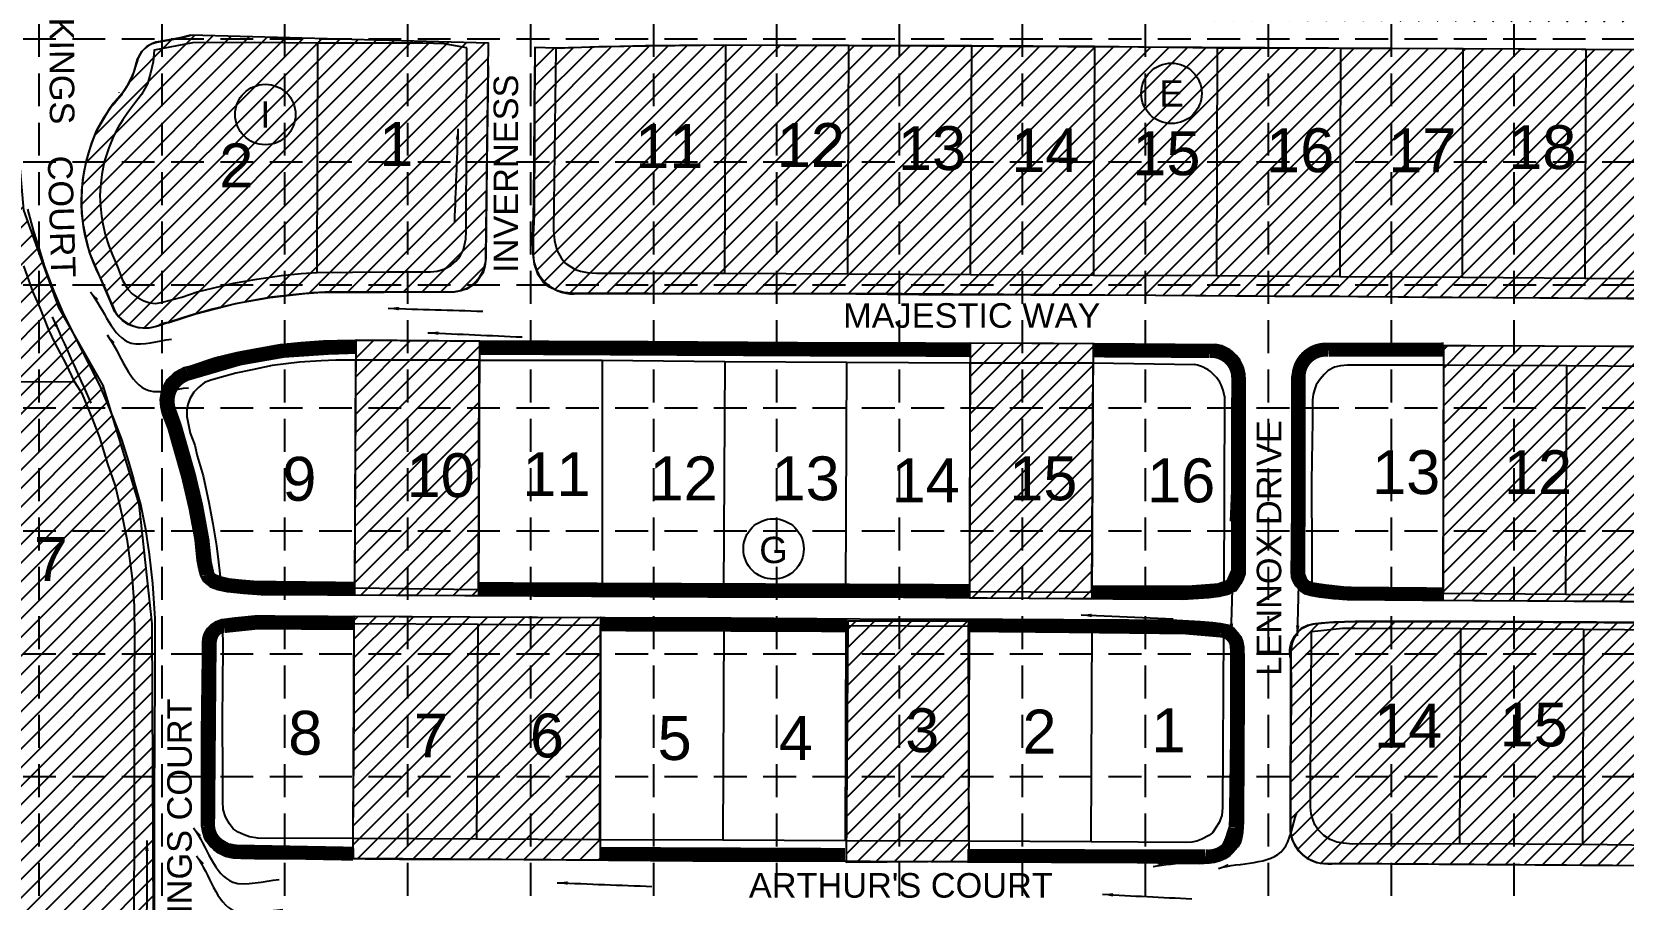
# Model space of a CAD drawing. Header units: inches. Extents: x -1048 to 3444, y -297 to 2513.
# Drawn here: x 493 to 1400, y 338 to 832 of the extents above; entities that cross this region are included whole.
import ezdxf
from ezdxf.enums import TextEntityAlignment as Align

# ---------------------------------------------------------------- set-up
doc = ezdxf.new("R2010")
doc.units = ezdxf.units.IN
doc.header["$MEASUREMENT"] = 0
doc.linetypes.add('HIDDEN', pattern=[0.375, 0.25, -0.125])
for name, color, linetype in [('1 BLOCK NUMBERS', 7, 'Continuous'), ('1 EROSION BLANKET', 84, 'Continuous'), ('1 SODDED LOT', 2, 'Continuous'), ('Flow Direction', 5, 'Continuous'), ('GRID', 254, 'HIDDEN'), ('Parcel', 3, 'Continuous'), ('ParcelID', 6, 'Continuous'), ('Street Edges', 30, 'Continuous'), ('Street name', 1, 'Continuous')]:
    doc.layers.add(name, color=color, linetype=linetype)
doc.styles.get("Standard").update_dxf_attribs({"font": 'ARIAL.TTF', "height": 6})
doc.dimstyles.get("Standard").update_dxf_attribs({"dimtxt": 0.18, "dimasz": 6, "dimexe": 0.18, "dimexo": 0.0625, "dimgap": 0.09, "dimtad": 0, "dimtih": 1, "dimtoh": 1, "dimdec": 4, "dimzin": 0, "dimdsep": 46, "dimtxsty": 'Standard', "dimcen": 0.09, "dimadec": 0, "dimazin": 0, "dimtfac": 1, "dimtdec": 4, "dimtofl": 0, "dimtmove": 0, "dimatfit": 3, "dimfxl": 0, "dimtolj": 1, "dimtzin": 0, "dimarcsym": 0})

msp = doc.modelspace()

# ---------------------------------------------------------------- hatches: boundary and pattern name
at = {"layer": '1 EROSION BLANKET'}
h = msp.add_hatch(dxfattribs=at)
h.set_pattern_fill('ANSI31', color=2, scale=60, style=0)
h.paths.add_polyline_path([(484.61, 757.64), (480.31, 784.69), (340.74, 784.69), (350.67, 203.54), (563.12, 200.81), (561.76, 494.45), (554.24, 562.74), (533.75, 630.35), (508.46, 674.93), (488.65, 730.24), (484.55, 776)])
h = msp.add_hatch(dxfattribs=at)
h.set_pattern_fill('ANSI31', color=2, scale=60, style=0)
h.paths.add_polyline_path([(1027.46, 496.05), (958.24, 496.05), (957.21, 358.68), (1027.46, 359.19), (1026.94, 494)])
at = {"layer": '1 SODDED LOT'}
h = msp.add_hatch(dxfattribs=at)
h.set_pattern_fill('ANSI31', color=256, scale=60, style=0)
edge = h.paths.add_edge_path()
edge.add_line((656.06, 683.31), (731.93, 683.67))
edge.add_arc((731.91, 703.71), 20.04, 270.06619, 359.48992)
edge.add_line((751.95, 703.53), (753.39, 825.48))
edge.add_line((753.39, 825.48), (583.59, 830.03))
edge.add_line((583.59, 830.03), (577.76, 828.52))
edge.add_line((577.76, 828.52), (566.24, 826.45))
edge.add_arc((568.05, 810.93), 15.63, 96.63961, 168.20448)
edge.add_arc((497.99, 829.18), 56.8, 314.19138, 344.62883, ccw=False)
edge.add_line((537.58, 788.45), (529.9, 775.6))
edge.add_line((529.9, 775.6), (529.11, 773.43))
edge.add_arc((617.12, 735.65), 95.77, 156.76566, 208.02958)
edge.add_arc((85.71, 485.74), 491.61, 22.30025, 24.63279, ccw=False)
edge.add_arc((557.62, 683.7), 20.54, 213.75972, 291.27622)
edge.add_arc((570.98, 655.38), 10.92, 88.60073, 122.73568, ccw=False)
edge.add_line((571.25, 666.29), (586.38, 671.15))
edge.add_line((586.38, 671.15), (609.13, 677.16))
edge.add_line((609.13, 677.16), (628.74, 680.55))
edge.add_line((628.74, 680.55), (648.79, 682.75))
edge.add_line((648.79, 682.75), (656.06, 683.31))
h.paths.add_polyline_path([(1838.7, 1508.03), (1839, 1662.24), (1923.02, 1661.76), (1953.08, 1661.54), (1961.22, 1661.56), (1973.95, 1661.02), (1980.02, 1660.01), (1978.82, 1507.61)])
edge = h.paths.add_edge_path()
edge.add_line((869.24, 959.02), (869.13, 839.97))
edge.add_line((869.13, 839.97), (1016.73, 839.26))
edge.add_line((1016.73, 839.26), (1167.52, 838.49))
edge.add_line((1167.52, 838.49), (1311.83, 837.94))
edge.add_line((1311.83, 837.94), (1432.08, 837.52))
edge.add_line((1432.08, 837.52), (1481.99, 836.91))
edge.add_line((1481.99, 836.91), (1499.8, 837.11))
edge.add_line((1499.8, 837.11), (1508.71, 837.25))
edge.add_arc((1507.7, 902.01), 64.77, 270.89436, 288.54888)
edge.add_arc((1521.85, 852.87), 13.86, 297.78204, 364.37357)
edge.add_line((1535.66, 853.93), (1535.92, 962.24))
edge.add_arc((1515.15, 961.28), 20.8, 2.63296, 83.91307)
edge.add_line((1517.35, 981.97), (1404.61, 982.77))
edge.add_line((1404.61, 982.77), (1350.15, 981.96))
edge.add_line((1350.15, 981.96), (1306.35, 978.48))
edge.add_line((1306.35, 978.48), (1249.26, 972.6))
edge.add_line((1249.26, 972.6), (1224.51, 970.95))
edge.add_line((1224.51, 970.95), (1205.37, 970.15))
edge.add_line((1205.37, 970.15), (1175.78, 969.69))
edge.add_line((1175.78, 969.69), (1071.44, 969.53))
edge.add_line((1071.44, 969.53), (869.57, 970.44))
edge.add_line((869.57, 970.44), (869.24, 959.02))
edge = h.paths.add_edge_path()
edge.add_line((1448.52, 821.55), (1123.97, 823.3))
edge.add_line((1123.97, 823.3), (881.41, 824.33))
edge.add_line((881.41, 824.33), (842.9, 823.88))
edge.add_line((842.9, 823.88), (791.88, 822.55))
edge.add_line((791.88, 822.55), (779.81, 822.99))
edge.add_line((779.81, 822.99), (779.35, 727.43))
edge.add_line((779.35, 727.43), (778.78, 716.19))
edge.add_line((778.78, 716.19), (778.93, 705.06))
edge.add_arc((801.73, 705.38), 22.8, 180.78548, 277.16184)
edge.add_line((804.58, 682.75), (989.12, 682.85))
edge.add_line((989.12, 682.85), (1277.72, 680.97))
edge.add_line((1277.72, 680.97), (1402.58, 679.96))
edge.add_line((1402.58, 679.96), (1448.14, 679.88))
edge.add_line((1448.14, 679.88), (1448.52, 821.55))
h.paths.add_polyline_path([(620.32, 1219.69), (754.69, 1218.34), (753.48, 994.81), (612.01, 994.78)])
edge = h.paths.add_edge_path()
edge.add_line((1297.63, 507.93), (1297.97, 653.14))
edge.add_line((1297.97, 653.14), (1699.45, 651.86))
edge.add_line((1699.45, 651.86), (1909.24, 650.25))
edge.add_line((1909.24, 650.25), (1967.38, 650.07))
edge.add_arc((1966.96, 511.89), 138.18, 70.33336, 89.82362, ccw=False)
edge.add_arc((2055.45, 759.49), 124.75, 250.33336, 271.77371)
edge.add_line((2059.31, 634.8), (2147.41, 634.31))
edge.add_line((2147.41, 634.31), (2155.99, 634.25))
edge.add_line((2155.99, 634.25), (2160.49, 633.72))
edge.add_line((2160.49, 633.72), (2162.35, 598.3))
edge.add_line((2162.35, 598.3), (2161.68, 351.35))
edge.add_line((2161.68, 351.35), (2151.47, 350.17))
edge.add_line((2151.47, 350.17), (2150.22, 353.85))
edge.add_arc((2112.12, 340.19), 40.47, 19.73199, 105.97516)
edge.add_line((2100.98, 379.1), (2090.78, 374.5))
edge.add_line((2090.78, 374.5), (2083.75, 369.49))
edge.add_line((2083.75, 369.49), (2073.46, 363.52))
edge.add_line((2073.46, 363.52), (2062.15, 358.65))
edge.add_line((2062.15, 358.65), (2058.29, 357.42))
edge.add_arc((2054.16, 371.95), 15.1, 175.73287, 285.88405, ccw=False)
edge.add_line((2039.1, 373.07), (2037.97, 382.17))
edge.add_line((2037.97, 382.17), (2037.57, 396.1))
edge.add_line((2037.57, 396.1), (2038.09, 504.33))
edge.add_line((2038.09, 504.33), (1315, 507.69))
edge.add_line((1315, 507.69), (1297.63, 507.93))
h.paths.add_polyline_path([(1027.75, 512.84), (1028.07, 654.64), (1098, 654.29), (1097.23, 508.77), (1027.7, 509.2)])
h.paths.add_polyline_path([(677.3, 510.79), (677.9, 656.32), (748.24, 655.93), (747.69, 510.57)])
h.paths.add_polyline_path([(676.34, 372.44), (676.75, 498.91), (809, 498.22), (817.25, 498.25), (817.07, 359.89), (676.49, 360.75)])
h.paths.add_polyline_path([(1586.99, 367.62), (1587.68, 494.42), (1656.98, 493.99), (1656.58, 355.7), (1587.02, 355.85)], flags=17)
edge = h.paths.add_edge_path()
edge.add_line((1446.73, 356.51), (1236.3, 357.99))
edge.add_arc((1231.96, 379.13), 21.58, 187.97989, 281.60046, ccw=False)
edge.add_line((1210.58, 376.13), (1210.8, 474.33))
edge.add_arc((1225.97, 478.74), 15.8, 96.08276, 196.19736, ccw=False)
edge.add_line((1224.3, 494.45), (1232.14, 495.24))
edge.add_line((1232.14, 495.24), (1245.79, 495.81))
edge.add_line((1245.79, 495.81), (1302.49, 495.96))
edge.add_line((1302.49, 495.96), (1447.29, 494.94))
edge.add_line((1447.29, 494.94), (1446.73, 356.51))
edge = h.paths.add_edge_path()
edge.add_line((2043.49, 819.05), (2043.72, 948.01))
edge.add_line((2043.72, 948.01), (2041.29, 963.31))
edge.add_line((2041.29, 963.31), (2042.01, 966.09))
edge.add_arc((2056.06, 962.43), 14.52, 52.02436, 165.4022, ccw=False)
edge.add_line((2064.99, 973.88), (2069.99, 971.83))
edge.add_line((2069.99, 971.83), (2076.34, 968.5))
edge.add_line((2076.34, 968.5), (2082.96, 964.46))
edge.add_line((2082.96, 964.46), (2090.88, 958.91))
edge.add_line((2090.88, 958.91), (2098.15, 955.14))
edge.add_line((2098.15, 955.14), (2104.74, 953.35))
edge.add_line((2104.74, 953.35), (2110.9, 952.58))
edge.add_line((2110.9, 952.58), (2116.29, 952.58))
edge.add_arc((2116.29, 987.1), 34.52, 270, 330.33939)
edge.add_line((2146.29, 970.02), (2149, 975.52))
edge.add_line((2149, 975.52), (2151.49, 981.46))
edge.add_line((2151.49, 981.46), (2152.44, 986.14))
edge.add_line((2152.44, 986.14), (2153.01, 991.67))
edge.add_line((2153.01, 991.67), (2152.91, 996.15))
edge.add_line((2152.91, 996.15), (2162.61, 995.91))
edge.add_line((2162.61, 995.91), (2162.81, 823.1))
edge.add_line((2162.81, 823.1), (2152.89, 823))
edge.add_line((2152.89, 823), (2152.41, 728.84))
edge.add_line((2152.41, 728.84), (2152.56, 692.73))
edge.add_line((2152.56, 692.73), (2150.03, 692.16))
edge.add_line((2150.03, 692.16), (2146.41, 691.79))
edge.add_line((2146.41, 691.79), (2142.22, 691.8))
edge.add_line((2142.22, 691.8), (2116.96, 691.89))
edge.add_line((2116.96, 691.89), (2075.28, 692.24))
edge.add_line((2075.28, 692.24), (2050.96, 692.19))
edge.add_line((2050.96, 692.19), (2041.56, 691.96))
edge.add_line((2041.56, 691.96), (2038.73, 691.77))
edge.add_line((2038.73, 691.77), (2029.66, 690.3))
edge.add_line((2029.66, 690.3), (2022.37, 688.32))
edge.add_line((2022.37, 688.32), (2013.95, 685.3))
edge.add_line((2013.95, 685.3), (2003.06, 681.56))
edge.add_line((2003.06, 681.56), (1993.05, 678.92))
edge.add_line((1993.05, 678.92), (1988.7, 678.22))
edge.add_line((1988.7, 678.22), (1932, 677.38))
edge.add_line((1932, 677.38), (1842.06, 677.58))
edge.add_line((1842.06, 677.58), (1766.91, 677.93))
edge.add_line((1766.91, 677.93), (1648.44, 678.73))
edge.add_line((1648.44, 678.73), (1648.03, 682.58))
edge.add_line((1648.03, 682.58), (1648.35, 687.65))
edge.add_line((1648.35, 687.65), (1648.35, 693.95))
edge.add_arc((1229.56, 696.24), 418.8, 359.68663, 361.17523)
edge.add_line((1648.27, 704.83), (1649.64, 774.13))
edge.add_line((1649.64, 774.13), (1648.73, 810.78))
edge.add_line((1648.73, 810.78), (1649, 819.61))
edge.add_line((1649, 819.61), (1652.2, 820.1))
edge.add_line((1652.2, 820.1), (1732.28, 819.69))
edge.add_line((1732.28, 819.69), (1850.26, 819.2))
edge.add_line((1850.26, 819.2), (1982.82, 818.86))
edge.add_line((1982.82, 818.86), (2043.49, 819.05))
edge = h.paths.add_edge_path()
edge.add_line((2068.29, 1042.44), (2068.34, 1147.58))
edge.add_line((2068.34, 1147.58), (2089.43, 1160.13))
edge.add_line((2089.43, 1160.13), (2162.78, 1160.58))
edge.add_line((2162.78, 1160.58), (2162.6, 995.88))
edge.add_line((2162.6, 995.88), (2152.91, 996.17))
edge.add_line((2152.91, 996.17), (2152.35, 1000.65))
edge.add_line((2152.35, 1000.65), (2151.26, 1005.3))
edge.add_arc((2112.81, 993.55), 40.21, 16.99059, 116.94791)
edge.add_arc((2074.93, 1062.43), 38.44, 283.15203, 300.75285, ccw=False)
edge.add_arc((2083.83, 1040.58), 15.59, 199.7461, 269.42295, ccw=False)
edge.add_line((2069.16, 1035.31), (2068.29, 1042.44))
edge = h.paths.add_edge_path()
edge.add_line((2158.82, 1505.96), (2088.54, 1506.02))
edge.add_line((2088.54, 1506.02), (2074.38, 1495.51))
edge.add_line((2074.38, 1495.51), (2070.01, 1492.86))
edge.add_line((2070.01, 1492.86), (2069.74, 1376.95))
edge.add_arc((2086.46, 1376.91), 16.72, 179.86827, 280.08226)
edge.add_line((2089.39, 1360.45), (2098.74, 1365.4))
edge.add_line((2098.74, 1365.4), (2104.9, 1366.98))
edge.add_line((2104.9, 1366.98), (2111.46, 1367.33))
edge.add_line((2111.46, 1367.33), (2116.38, 1367.18))
edge.add_line((2116.38, 1367.18), (2124.17, 1365.64))
edge.add_line((2124.17, 1365.64), (2129.69, 1363.7))
edge.add_line((2129.69, 1363.7), (2134.42, 1361.45))
edge.add_line((2134.42, 1361.45), (2142.47, 1354.42))
edge.add_line((2142.47, 1354.42), (2149.08, 1345.36))
edge.add_line((2149.08, 1345.36), (2153.02, 1331.7))
edge.add_line((2153.02, 1331.7), (2162.6, 1331.86))
edge.add_line((2162.6, 1331.86), (2158.82, 1505.96))
edge = h.paths.add_edge_path()
edge.add_line((1868.18, 839.31), (1724.96, 839.89))
edge.add_line((1724.96, 839.89), (1600.27, 839.89))
edge.add_line((1600.27, 839.89), (1574.08, 842.7))
edge.add_arc((1575.49, 855.89), 13.27, 188.00206, 263.87394, ccw=False)
edge.add_line((1562.35, 854.04), (1563.21, 957.88))
edge.add_arc((1587.53, 957.68), 24.32, 94.01398, 179.52648, ccw=False)
edge.add_line((1585.83, 981.94), (1971.09, 980.25))
edge.add_line((1971.09, 980.25), (1994.56, 980.24))
edge.add_line((1994.56, 980.24), (2011.26, 980.09))
edge.add_arc((2011.12, 965.03), 15.06, 10.58932, 89.46501, ccw=False)
edge.add_line((2025.92, 967.8), (2024.07, 877.25))
edge.add_arc((1979.07, 883.68), 45.45, 273.77228, 351.86897, ccw=False)
edge.add_line((1982.07, 838.32), (1868.18, 839.31))
edge = h.paths.add_edge_path()
edge.add_line((2049.6, 1018.82), (1487.26, 1020.96))
edge.add_line((1487.26, 1020.96), (1487.55, 1151.2))
edge.add_line((1487.55, 1151.2), (1767.39, 1149.42))
edge.add_line((1767.39, 1149.42), (1886.36, 1148.84))
edge.add_line((1886.36, 1148.84), (1977.09, 1148.53))
edge.add_line((1977.09, 1148.53), (1996.86, 1147.67))
edge.add_line((1996.86, 1147.67), (2004.81, 1147.7))
edge.add_line((2004.81, 1147.7), (2009.48, 1147.76))
edge.add_line((2009.48, 1147.76), (2015.65, 1147.22))
edge.add_arc((2012.31, 1108.82), 38.55, 7.63179, 85.02561, ccw=False)
edge.add_line((2050.52, 1113.94), (2051.21, 1105.77))
edge.add_line((2051.21, 1105.77), (2051.68, 1085.78))
edge.add_line((2051.68, 1085.78), (2051.94, 1057.3))
edge.add_line((2051.94, 1057.3), (2051.88, 1049.53))
edge.add_line((2051.88, 1049.53), (2051.71, 1042.88))
edge.add_line((2051.71, 1042.88), (2051.38, 1036.31))
edge.add_line((2051.38, 1036.31), (2050.67, 1026.31))
edge.add_line((2050.67, 1026.31), (2049.6, 1018.82))
edge = h.paths.add_edge_path()
edge.add_line((2071.74, 1164.66), (1882.74, 1165.16))
edge.add_line((1882.74, 1165.16), (1609.83, 1166.26))
edge.add_line((1609.83, 1166.26), (1475.02, 1166.84))
edge.add_line((1475.02, 1166.84), (1432.58, 1167.39))
edge.add_line((1432.58, 1167.39), (1430.11, 1167.47))
edge.add_arc((1432.24, 1232.28), 64.85, 260.69323, 268.12129, ccw=False)
edge.add_arc((1418.26, 1146.99), 21.58, 80.69323, 89.09124)
edge.add_arc((1418.88, 1185.98), 17.41, 188.00287, 269.09124, ccw=False)
edge.add_line((1401.64, 1183.55), (1401.79, 1291.49))
edge.add_line((1401.79, 1291.49), (1401.79, 1294.26))
edge.add_arc((1424.51, 1294.27), 22.72, 91.00801, 180.04104, ccw=False)
edge.add_line((1424.11, 1316.99), (1498.78, 1316.76))
edge.add_line((1498.78, 1316.76), (1599.01, 1315.84))
edge.add_line((1599.01, 1315.84), (1940.51, 1314.41))
edge.add_line((1940.51, 1314.41), (2036.47, 1313.85))
edge.add_line((2036.47, 1313.85), (2050.86, 1312.3))
edge.add_line((2050.86, 1312.3), (2055.87, 1311.29))
edge.add_line((2055.87, 1311.29), (2063.6, 1308.63))
edge.add_line((2063.6, 1308.63), (2069.75, 1306.02))
edge.add_line((2069.75, 1306.02), (2073.29, 1304.15))
edge.add_line((2073.29, 1304.15), (2071.74, 1164.66))
edge = h.paths.add_edge_path()
edge.add_line((940.22, 1142.93), (1138.09, 1141.76))
edge.add_line((1138.09, 1141.76), (1196.17, 1142.2))
edge.add_line((1196.17, 1142.2), (1231.96, 1144.39))
edge.add_line((1231.96, 1144.39), (1267.39, 1147.79))
edge.add_line((1267.39, 1147.79), (1298.72, 1150.91))
edge.add_line((1298.72, 1150.91), (1334.28, 1153.68))
edge.add_line((1334.28, 1153.68), (1346.55, 1153.79))
edge.add_line((1346.55, 1153.79), (1357.17, 1152.97))
edge.add_line((1357.17, 1152.97), (1362.48, 1152.35))
edge.add_line((1362.48, 1152.35), (1365.83, 1151.51))
edge.add_arc((1361.36, 1139.78), 12.56, 11.19734, 69.12666, ccw=False)
edge.add_line((1373.68, 1142.22), (1374.21, 1137.3))
edge.add_line((1374.21, 1137.3), (1374.1, 1040.88))
edge.add_line((1374.1, 1040.88), (1373.95, 1034.38))
edge.add_arc((1352.56, 1030.35), 21.77, -91.65739, 10.66597, ccw=False)
edge.add_line((1351.93, 1008.59), (1329.48, 1007.41))
edge.add_line((1329.48, 1007.41), (1303.7, 1005.37))
edge.add_line((1303.7, 1005.37), (1268.29, 1001.74))
edge.add_line((1268.29, 1001.74), (1226.19, 997.89))
edge.add_line((1226.19, 997.89), (1184.07, 996.79))
edge.add_line((1184.07, 996.79), (1144.91, 996.15))
edge.add_line((1144.91, 996.15), (1064.57, 996.49))
edge.add_line((1064.57, 996.49), (962.71, 997.18))
edge.add_line((962.71, 997.18), (832.3, 997.9))
edge.add_line((832.3, 997.9), (805.12, 997.99))
edge.add_arc((801.44, 1018.29), 20.63, 182.80213, 280.27471, ccw=False)
edge.add_line((780.83, 1017.29), (780.98, 1125.9))
edge.add_arc((796.56, 1126.58), 15.59, 86.63888, 182.49179, ccw=False)
edge.add_line((797.47, 1142.14), (812, 1143.39))
edge.add_line((812, 1143.39), (841.81, 1143.61))
edge.add_line((841.81, 1143.61), (897.28, 1143.11))
edge.add_line((897.28, 1143.11), (940.22, 1142.93))
edge = h.paths.add_edge_path()
edge.add_line((1288.5, 1300.7), (1288.34, 1162.42))
edge.add_line((1288.34, 1162.42), (1288.34, 1162.23))
edge.add_line((1288.34, 1162.23), (1262.99, 1159.34))
edge.add_line((1262.99, 1159.34), (1246.14, 1157.65))
edge.add_line((1246.14, 1157.65), (1222.73, 1155.6))
edge.add_line((1222.73, 1155.6), (1186.67, 1153.96))
edge.add_line((1186.67, 1153.96), (1153.39, 1153.81))
edge.add_line((1153.39, 1153.81), (1089.23, 1154.2))
edge.add_line((1089.23, 1154.2), (879.74, 1154.73))
edge.add_line((879.74, 1154.73), (843.99, 1155.34))
edge.add_line((843.99, 1155.34), (810.56, 1155.77))
edge.add_line((810.56, 1155.77), (804.87, 1156.13))
edge.add_line((804.87, 1156.13), (796.53, 1157.17))
edge.add_arc((796.07, 1171.9), 14.74, 184.87946, 271.79222, ccw=False)
edge.add_line((781.39, 1170.65), (781.54, 1282.29))
edge.add_arc((802.95, 1284), 21.48, 80.04917, 184.57532, ccw=False)
edge.add_line((806.67, 1305.16), (1101.41, 1303.46))
edge.add_line((1101.41, 1303.46), (1197.37, 1304.14))
edge.add_line((1197.37, 1304.14), (1215.79, 1305.35))
edge.add_line((1215.79, 1305.35), (1261.55, 1309.78))
edge.add_line((1261.55, 1309.78), (1288.47, 1312.56))
edge.add_line((1288.47, 1312.56), (1288.5, 1300.7))
edge = h.paths.add_edge_path()
edge.add_line((2042, 1340.87), (1705.93, 1342.29))
edge.add_line((1705.93, 1342.29), (1703.51, 1342.33))
edge.add_line((1703.51, 1342.33), (1697.64, 1342.71))
edge.add_arc((1701.71, 1362.07), 19.77, 184.61033, 258.12301, ccw=False)
edge.add_line((1682, 1360.48), (1682.36, 1480.35))
edge.add_arc((1696.87, 1480.51), 14.51, 97.0717, 180.63564, ccw=False)
edge.add_line((1695.09, 1494.91), (1715.92, 1496.52))
edge.add_line((1715.92, 1496.52), (1839.92, 1495.95))
edge.add_line((1839.92, 1495.95), (1965.04, 1495.42))
edge.add_line((1965.04, 1495.42), (1974.2, 1495.22))
edge.add_line((1974.2, 1495.22), (1982.54, 1494.81))
edge.add_line((1982.54, 1494.81), (1990.43, 1493.94))
edge.add_line((1990.43, 1493.94), (1998.24, 1493.37))
edge.add_line((1998.24, 1493.37), (2008.21, 1493.52))
edge.add_line((2008.21, 1493.52), (2019.1, 1492.9))
edge.add_arc((2011.79, 1449.27), 44.24, 9.48096, 80.47934, ccw=False)
edge.add_line((2055.42, 1456.56), (2055.72, 1445.97))
edge.add_line((2055.72, 1445.97), (2055.66, 1434.63))
edge.add_line((2055.66, 1434.63), (2057.01, 1417.94))
edge.add_line((2057.01, 1417.94), (2057.64, 1409.92))
edge.add_line((2057.64, 1409.92), (2057.71, 1381.28))
edge.add_line((2057.71, 1381.28), (2056.5, 1362.77))
edge.add_line((2056.5, 1362.77), (2055.63, 1355.23))
edge.add_line((2055.63, 1355.23), (2054.79, 1350.73))
edge.add_arc((2041.24, 1355.2), 14.27, 284.48099, 341.77269, ccw=False)
edge.add_line((2044.8, 1341.38), (2042, 1340.87))
h.paths.add_polyline_path([(868.63, 1343.47), (1164.95, 1342.06), (1192.92, 1342.31), (1218.74, 1344.41), (1291.02, 1351.17), (1358.55, 1355.07), (1428.89, 1355.67), (1502, 1354.68), (1568.51, 1354.68), (1568.73, 1493.93), (1487.72, 1493.84), (1427.99, 1494.27), (1359.4, 1493.85), (1318.62, 1492.4), (1281.81, 1489.99), (1253.52, 1488.17), (868.95, 1489.77)])
edge = h.paths.add_edge_path()
edge.add_line((622.16, 1333.33), (629.93, 1711.55))
edge.add_line((629.93, 1711.55), (757.17, 1709.9))
edge.add_line((757.17, 1709.9), (756.38, 1675.53))
edge.add_line((756.38, 1675.53), (756.19, 1672.77))
edge.add_line((756.19, 1672.77), (755.86, 1502.74))
edge.add_line((755.86, 1502.74), (755.03, 1427.42))
edge.add_line((755.03, 1427.42), (755.34, 1360.33))
edge.add_line((755.34, 1360.33), (755.2, 1357.11))
edge.add_arc((734.18, 1353.45), 21.34, -102.4359, 9.88272, ccw=False)
edge.add_line((729.58, 1332.61), (622.16, 1333.33))
h.paths.add_polyline_path([(1938.17, 488.43), (1937.16, 353.71), (2014.6, 354.71), (2021.97, 360.41), (2024.99, 378.84), (2023.65, 434.14), (2019.96, 463.96), (2010.58, 478.37), (1994.82, 487.76), (1979.4, 489.43), (1951.58, 491.44), (1938.17, 491.78)], flags=17)
h.paths.add_polyline_path([(483.03, 851.22), (500.36, 861.62), (514.23, 863.35), (526.94, 862.19), (539.08, 855.26), (555.83, 841.98), (730.34, 842.55), (748.25, 845.44), (752.87, 850.06), (752.87, 994.48), (607.26, 996.21), (595.05, 996.76), (388.76, 948.81), (483.53, 852.93)])
h = msp.add_hatch(dxfattribs=at)
h.set_pattern_fill('ANSI31', color=256, scale=60, style=0)
edge = h.paths.add_edge_path()
edge.add_line((656.06, 683.31), (731.93, 683.67))
edge.add_arc((731.91, 703.71), 20.04, 270.06619, 359.48992)
edge.add_line((751.95, 703.53), (753.39, 825.48))
edge.add_line((753.39, 825.48), (583.59, 830.03))
edge.add_line((583.59, 830.03), (577.76, 828.52))
edge.add_line((577.76, 828.52), (566.24, 826.45))
edge.add_arc((568.05, 810.93), 15.63, 96.63961, 168.20448)
edge.add_arc((497.99, 829.18), 56.8, 314.19138, 344.62883, ccw=False)
edge.add_line((537.58, 788.45), (529.9, 775.6))
edge.add_line((529.9, 775.6), (529.11, 773.43))
edge.add_arc((617.12, 735.65), 95.77, 156.76566, 208.02958)
edge.add_arc((85.71, 485.74), 491.61, 22.30025, 24.63279, ccw=False)
edge.add_arc((557.62, 683.7), 20.54, 213.75972, 291.27622)
edge.add_arc((570.98, 655.38), 10.92, 88.60073, 122.73568, ccw=False)
edge.add_line((571.25, 666.29), (586.38, 671.15))
edge.add_line((586.38, 671.15), (609.13, 677.16))
edge.add_line((609.13, 677.16), (628.74, 680.55))
edge.add_line((628.74, 680.55), (648.79, 682.75))
edge.add_line((648.79, 682.75), (656.06, 683.31))

# ---------------------------------------------------------------- linework, layer by layer
at = {"layer": '1 BLOCK NUMBERS', "color": 7}
for centre in [(1142.7, 796.87), (626.24, 784.81), (915.88, 537.25)]:
    msp.add_circle(centre, 17.22, dxfattribs=at)
at = {"layer": '1 EROSION BLANKET', "color": 2}
for points in [[(484.61, 757.64), (480.31, 784.69), (340.74, 784.69), (350.67, 203.54), (563.12, 200.81), (561.76, 494.45), (554.24, 562.74), (533.75, 630.35), (508.46, 674.93), (488.65, 730.24), (484.55, 776)], [(1027.46, 496.05), (958.24, 496.05), (957.21, 358.68), (1027.46, 359.19), (1026.94, 494)]]:
    msp.add_lwpolyline(points, close=True, dxfattribs=at)
at = {"layer": '1 EROSION BLANKET', "const_width": 8}
for points in [[(677.2, 514.55), (620.06, 515.19), (611.92, 515.89), (605.27, 516.58), (599.92, 517.81), (596.39, 519.22, -0.232098), (593.28, 522.66), (591.74, 529.59), (590.43, 541.88), (586.77, 561.99), (582.64, 579.29), (574.71, 607.04), (571.47, 616.05, -0.423852), (581.82, 637.09), (611.49, 645.75), (636.52, 650.13), (662.03, 651.85), (676.47, 652.34), (677.69, 652.34)], [(1097.39, 512.5), (1153.24, 512.48), (1169.62, 513.72), (1177.03, 516.3), (1180.56, 524.37), (1180.73, 634.7, 0.440184), (1164.03, 650.04), (1098.03, 650.37)], [(1297.34, 511.36), (1241.97, 511.85), (1229.85, 513.23), (1221.97, 514.41), (1219.01, 515.69), (1216.75, 517.95), (1215.07, 522.19), (1215.07, 526.22), (1215.12, 635.23, -0.443047), (1232.25, 650.76), (1297.8, 650.89)], [(676.32, 363.53), (609.22, 364.79), (604.05, 365.75), (600.59, 367.77, -0.248183), (593.58, 379), (594.47, 483.42), (594.71, 485.69), (595.32, 487.64, -0.318878), (602.79, 493.3), (620.44, 495.15), (641.38, 495.15), (676.71, 494.98)], [(1026.28, 362.25), (1162.07, 361.98, 0.458133), (1179.34, 378.65), (1180.14, 436.45), (1179.95, 480.97, 0.393084), (1170.78, 490.75), (1150.59, 492.49), (1076.65, 493.31), (1027.11, 493.76)]]:
    msp.add_lwpolyline(points, format="xyb", dxfattribs=at)
for points in [[(748.19, 651.85), (942.28, 650.88), (1028.18, 650.65)], [(747.69, 514.37), (1027.85, 513.26)], [(957.87, 493.74), (892.84, 493.98), (817.14, 494.22)], [(817.09, 363.4), (956.53, 362.82)]]:
    msp.add_lwpolyline(points, dxfattribs=at)
at = {"layer": '1 SODDED LOT'}
for points in [[(656.06, 683.31), (731.93, 683.67, 0.411271), (751.95, 703.53), (753.39, 825.48), (583.59, 830.03), (577.76, 828.52), (566.24, 826.45, 0.322822), (552.75, 814.12, -0.133595), (537.58, 788.45), (529.9, 775.6), (529.11, 773.43, 0.227488), (532.58, 690.64, -0.010178), (540.55, 672.29, 0.351746), (565.08, 664.56, -0.150053), (571.25, 666.29), (586.38, 671.15), (609.13, 677.16), (628.74, 680.55), (648.79, 682.75)], [(1448.52, 821.55), (1123.97, 823.3), (881.41, 824.33), (842.9, 823.88), (791.88, 822.55), (779.81, 822.99), (779.35, 727.43), (778.78, 716.19), (778.93, 705.06, 0.447198), (804.58, 682.75), (989.12, 682.85), (1277.72, 680.97), (1402.58, 679.96), (1448.14, 679.88)], [(1446.73, 356.51), (1236.3, 357.99, -0.432845), (1210.58, 376.13), (1210.8, 474.33, -0.466917), (1224.3, 494.45), (1232.14, 495.24), (1245.79, 495.81), (1302.49, 495.96), (1447.29, 494.94)]]:
    msp.add_lwpolyline(points, format="xyb", close=True, dxfattribs=at)
for points in [[(677.3, 510.79), (677.9, 656.32), (748.24, 655.93), (747.69, 510.57)], [(1027.75, 512.84), (1028.07, 654.64), (1098, 654.29), (1097.23, 508.77), (1027.7, 509.2)], [(676.34, 372.44), (676.75, 498.91), (809, 498.22), (817.25, 498.25), (817.07, 359.89), (676.49, 360.75)]]:
    msp.add_lwpolyline(points, close=True, dxfattribs=at)
msp.add_lwpolyline([(2038.09, 504.33), (1315, 507.69), (1297.63, 507.93), (1297.97, 653.14), (1699.45, 651.86)], dxfattribs=at)
at = {"layer": 'GRID', "color": 252, "linetype": 'HIDDEN', "ltscale": 75}
for p, q in [((497.06, 2439.5), (497.06, -13.26)), ((567.13, 2439.5), (567.13, -13.26)), ((637.2, 2439.5), (637.2, -13.26)), ((707.27, 2439.5), (707.27, -13.26)), ((777.34, 2439.5), (777.34, -13.26)), ((847.41, 2439.5), (847.41, -13.26)), ((917.48, 2439.5), (917.48, -13.26)), ((987.55, 2439.5), (987.55, -13.26)), ((1057.62, 2439.5), (1057.62, -13.26)), ((1127.69, 2439.5), (1127.69, -13.26)), ((1197.76, 2439.5), (1197.76, -13.26)), ((1267.83, 2439.5), (1267.83, -13.26)), ((1337.9, 2439.5), (1337.9, -13.26)), ((-974.41, 827.89), (3369.93, 827.89)), ((-974.41, 757.82), (3369.93, 757.82)), ((-974.41, 687.75), (3369.93, 687.75)), ((-974.41, 617.68), (3369.93, 617.68)), ((-974.41, 547.61), (3369.93, 547.61)), ((-974.41, 477.54), (3369.93, 477.54)), ((-974.41, 407.47), (3369.93, 407.47))]:
    msp.add_line(p, q, dxfattribs=at)
at = {"layer": 'Parcel', "color": 7}
for p, q in [((747.66, 514.06), (748.01, 644.82)), ((748.01, 644.82), (818.15, 644.82)), ((818.15, 644.82), (818.15, 514.06)), ((818.15, 644.82), (888.03, 644.02)), ((888.03, 644.02), (887.44, 513.62)), ((888.03, 644.02), (957.67, 643.69)), ((957.16, 513.59), (957.67, 643.69)), ((957.67, 643.69), (1027.99, 643.34)), ((1027.73, 512.9), (1027.99, 643.34)), ((1027.99, 643.34), (1098.15, 643.34)), ((1097.21, 512.65), (1098.15, 643.34)), ((1098.15, 643.34), (1155.91, 642.35)), ((1172.86, 624.38), (1172.48, 514.71)), ((818.15, 514.06), (747.66, 514.06)), ((887.44, 513.62), (818.15, 514.06)), ((887.44, 513.62), (957.16, 513.59)), ((957.16, 513.59), (1027.73, 512.9)), ((1027.73, 512.9), (1097.21, 512.65)), ((1097.21, 512.65), (1147.75, 512.25))]:
    msp.add_line(p, q, dxfattribs=at)
msp.add_lwpolyline([(740.99, 822.85), (728.17, 825.02), (716.06, 825.42), (656.05, 825.42), (620.01, 825.87), (584.71, 825.74), (562.8, 821.55), (562.36, 814.89), (560.73, 808.46), (559.01, 802.36), (555.58, 796.27), (551.8, 791.2), (547.76, 786.05), (544.97, 781.74), (542.31, 777.61), (539.73, 772.51), (536.92, 765.8), (534.41, 757.83), (533.01, 750.7), (532.19, 743.77), (531.97, 738.68), (532.17, 732.51), (532.87, 726.86), (533.57, 722.55), (534.83, 716.53), (536.99, 709.99), (539.15, 704.57), (541.94, 697.97), (544.86, 690.42), (547.92, 685.37), (550.33, 682.71), (553.44, 680.49), (556.87, 678.71), (560.42, 677.57), (563.6, 677.19), (566.77, 677.64), (578.57, 680.81), (587.28, 683.68), (596.86, 686.07), (608.11, 688.7), (621.37, 691.01), (635.42, 693.01), (646.67, 694.28), (655.78, 694.73), (695.98, 695.17), (720.29, 695.14), (724.1, 695.63), (728.48, 696.93), (732.05, 698.87), (734.81, 701.22), (737.17, 704.06), (739.11, 707.95), (739.81, 710.39), (740.47, 713.7), (740.67, 718.34)], close=True, dxfattribs=at)
for points in [[(655.78, 694.73), (656.05, 825.42)], [(1448.51, 821.54), (1378.91, 821.92), (1308.97, 822.31), (1239.04, 822.43), (1168.99, 822.71), (1098.9, 823.68), (1028.93, 823.96), (958.58, 824.24), (888.72, 824.36), (816.34, 823.45), (791.78, 822.54), (790.49, 718.66), (791.05, 712.93), (792.29, 707.42), (794.99, 702.82), (797.58, 699.89), (802.86, 696.41), (805.79, 695.62), (809.61, 694.72), (815.01, 694.39), (888.1, 694.44)], [(888.1, 694.44), (888.72, 824.36)], [(958.58, 824.24), (958.12, 694.09)], [(1028.17, 693.61), (1028.93, 823.96)], [(1098.9, 823.68), (1098.32, 693.26)], [(1168.47, 693.14), (1168.99, 822.71)], [(1239.04, 822.43), (1238.64, 692.55)], [(1308.55, 692.19), (1308.97, 822.31)], [(1378.91, 821.92), (1378.25, 691.46)], [(550.87, 199.34), (551.47, 314.33), (551.66, 393.49), (551.72, 462.49), (551.83, 486.94), (551.56, 504.72), (550.48, 520.46), (548.98, 532), (547.71, 541.66), (544.94, 554.86), (540.72, 573.28), (536.5, 585.7), (531.83, 600.65), (527.61, 611.63), (521.95, 625.39), (517.68, 632.32), (512.68, 642.64), (506.24, 654.84), (502.8, 662.16), (497.92, 674.68), (493.81, 683.56), (488.48, 698.54)], [(888.1, 694.44), (958.12, 694.09), (1028.17, 693.61), (1098.32, 693.26), (1168.47, 693.14), (1238.64, 692.55), (1308.55, 692.19), (1378.25, 691.46), (1448.5, 691.15)], [(748.01, 644.82), (677.8, 644.89), (666.42, 644.89), (658.05, 644.53), (645.78, 643.71), (630.2, 641.7), (618.64, 639.34), (609.35, 637.35), (601.25, 635.14), (595.18, 633.5), (591.61, 632.15), (588.33, 629.35), (585.53, 626.56), (583.22, 622.8), (581.96, 619.62), (581.39, 616.34), (581.39, 612.78), (582.16, 608.83), (583.43, 603.3), (585.95, 596.37), (587.45, 590.23), (590.75, 578.82), (593.99, 563.7), (596.35, 551.52), (598.32, 538.92), (599.5, 529.78), (600.19, 522.98), (600.86, 517.83), (603.91, 516.86), (609.43, 516.06), (623.54, 515.13), (677.28, 514.99), (747.66, 514.06)], [(677.28, 514.99), (677.8, 644.89)], [(1438.08, 641.1), (1368.02, 641.6), (1297.96, 641.97), (1242.94, 641.97), (1238.99, 641.6), (1235.65, 640.86), (1231.95, 638.88), (1229.73, 636.66), (1227.38, 634.07), (1225.16, 630.74), (1224.13, 627.93), (1223.49, 625.31), (1223.07, 622.26), (1223.13, 610.1), (1222.56, 575.88), (1222.66, 533.78), (1222.71, 514.09)], [(1297.73, 511.99), (1297.96, 641.97)], [(1367.49, 511.5), (1368.02, 641.6)], [(517.68, 632.32), (342.18, 633.16)], [(1222.71, 514.09), (1240.96, 512.02), (1247.47, 512.02), (1297.73, 511.99), (1367.49, 511.5), (1437.54, 511.19)], [(602.02, 493.02), (619.4, 495.05), (627.12, 495.1), (676.87, 494.68), (747.34, 494.38), (817.27, 493.83), (887.48, 493.84), (957.26, 493.65), (1027.39, 493.13), (1097.42, 493.13), (1147.41, 492.52), (1154.75, 492.31), (1172.37, 490.32), (1171.71, 389.62), (1171.36, 385.32), (1169.79, 381.3), (1168.12, 378.75), (1166.14, 375.5), (1163.9, 373.95), (1160.07, 371.79), (1157.23, 370.62), (1154.38, 370.03), (1150.56, 369.83), (1096.9, 370.24), (1027.01, 370.59), (956.88, 370.82), (887, 371.17), (816.88, 371.4), (746.52, 371.75), (676.28, 372.11), (621.92, 372.44), (617.2, 373.18), (614.12, 374.24), (610.68, 375.78), (607.95, 377.68), (605.82, 380.52), (603.45, 384.55), (602.26, 388.81), (601.91, 393.2), (601.91, 408.83), (601.89, 439.74), (602.13, 480.84), (602.02, 493.02)], [(676.28, 372.11), (676.92, 443.65), (676.87, 494.68)], [(747.34, 494.38), (746.52, 371.75)], [(816.88, 371.4), (817.27, 493.83)], [(887.48, 493.84), (887, 371.17)], [(956.88, 370.82), (957.26, 493.65)], [(1027.39, 493.13), (1027.01, 370.59)], [(1096.9, 370.24), (1097.42, 493.13)], [(1446.89, 367.9), (1377.03, 368.73), (1307.06, 369.09), (1245.93, 368.97), (1240.79, 369.45), (1236.85, 370.17), (1233.15, 371.6), (1229.56, 373.87), (1226.38, 377.1), (1224.33, 380.08), (1223.5, 382.64), (1222.37, 386.23), (1221.96, 390.03), (1221.96, 409.43), (1222.37, 452.02), (1222.55, 490.08)], [(1222.55, 490.08), (1240.23, 492.01), (1247.28, 492.01), (1307.57, 491.84), (1377.51, 491.41), (1447.36, 490.99)], [(1307.06, 369.09), (1307.57, 491.84)], [(1377.51, 491.41), (1377.03, 368.73)]]:
    msp.add_lwpolyline(points, dxfattribs=at)
for centre, radius, start, end in [((1152.03, 621.71), 21, 7.30443, 79.35788), ((1144.84, 667.05), 154.83, 271.07908, 280.28604)]:
    msp.add_arc(centre, radius, start, end, dxfattribs=at)
at = {"layer": 'Street Edges', "color": 7}
for points in [[(547.98, 665.16), (544.74, 667.35), (542.38, 669.85), (540.45, 672.42), (537.3, 679.49), (530.08, 696.54), (526.07, 706.46), (524.07, 714.32), (522.29, 722.52), (521.56, 728.63), (521.36, 734.11), (521.56, 741.43), (522.68, 750.8), (524.07, 757.93), (527.24, 768.65), (530.09, 775.94), (534.12, 783), (539.73, 791.31), (545.56, 798.16), (548.4, 802.52), (550.51, 806.54), (551.5, 809.38), (553.42, 816.31), (554.61, 818.68), (555.86, 820.8), (558.58, 823.61), (560.17, 824.6), (561.75, 825.26), (563.8, 825.92), (565.45, 826.31), (577.47, 828.42), (583.71, 830.01)], [(753.17, 812.57), (752.48, 756.71), (751.91, 702.74), (751.39, 698.3), (750.11, 694.39), (748.08, 691.31), (747.02, 689.73)], [(784.66, 689.34), (781.77, 693.54), (779.56, 699.55), (778.85, 705.26), (778.76, 714.28), (779.29, 735.32), (779.56, 784.9), (779.73, 812.47)], [(563.08, 327.98), (563.07, 394.65), (563.47, 465.06), (563.34, 497.6), (562, 517.47), (560.13, 534.28), (558.11, 548.25), (555.18, 562.53), (551.31, 576.67), (551.31, 576.93), (548.38, 586.96), (544.33, 599.58), (539.9, 611.41), (536.43, 619.75), (531.79, 630.49), (525.97, 642.22), (518.56, 656.68), (515.11, 663.58), (510.77, 672.45), (505.93, 683.98), (500.62, 698.03), (497.41, 708.06), (494.2, 718.1), (490.78, 730.93)], [(747.02, 689.73), (744.01, 687.33), (740.78, 685.3), (737.32, 684.39), (734.31, 683.79), (730.47, 683.57), (717.08, 683.57), (688.81, 683.56), (660.16, 683.48), (653.01, 683.18), (643.68, 682.2), (629.69, 680.78), (619.15, 678.82), (608.39, 676.79), (596.18, 673.9), (583.99, 670.52), (571.58, 666.45), (564.92, 664.19), (561.04, 663.22), (556.26, 663.03), (553.99, 663.16), (550.69, 664.13), (547.98, 665.16)], [(1527.63, 684.09), (1525.7, 682.69), (1523.3, 681.25), (1520.01, 680.29), (1516.97, 679.89), (1513.13, 679.49), (1499.52, 679.65), (1444.86, 679.97), (1416.92, 679.89), (1363.12, 680.14), (1288.67, 680.62), (1238.38, 681.06), (1201.62, 681.06), (1133.86, 681.66), (1062.59, 681.77), (998.76, 682.11), (944.99, 682.64), (844.49, 682.81), (812.83, 682.84), (803.36, 682.75), (796.28, 683.46), (792.12, 684.43), (787.88, 686.55), (784.66, 689.34)], [(583.31, 641.47), (597.51, 646.08), (609.88, 649.21), (621.26, 651.34), (634.77, 653.76), (646.43, 654.89), (659.37, 655.89), (675.02, 656.31), (731.27, 655.9), (844.43, 655.43), (929.6, 654.96), (1075.61, 654.49), (1167.97, 653.71)], [(1217.2, 647.82), (1220.2, 650.22), (1223.13, 652.02), (1225.38, 652.84), (1228.09, 653.44), (1234.47, 653.52), (1255.11, 653.44), (1313.28, 653.22), (1434.93, 652.52)], [(1213.74, 516.05), (1212.21, 518.6), (1211.33, 521.23), (1211.11, 524.15), (1211.33, 537.06), (1211.48, 566.81), (1211.46, 607.91), (1211.57, 635.06), (1212.02, 638.14), (1213.45, 642.04), (1215.1, 645.04), (1217.2, 647.82)], [(591.07, 518.94), (589.57, 521.62), (588.5, 525.78), (587.64, 530.59), (586.47, 542.24), (583.04, 560.39), (578.66, 579.09), (574.7, 593.2), (571.09, 605.89), (567.68, 614.63), (566.76, 618.31), (566.48, 622.45), (567.13, 626.78), (568.69, 630.83), (570.53, 633.87), (574.16, 637.43), (577.54, 639.38), (579.95, 640.55), (583.31, 641.47)], [(1184.55, 635.11), (1184.42, 523.06), (1183.61, 520.45), (1182.2, 517.53), (1180.33, 514.72)], [(1180.33, 514.72), (1178.4, 513.09), (1175.36, 511.45), (1169.86, 510.05), (1163.9, 509.4), (1149.22, 508.35), (1109.26, 508.61), (989.89, 509.47), (878.44, 509.78), (779.11, 510.39), (661.6, 510.85), (623.78, 511.14), (613.84, 511.79), (604.64, 512.75), (599.19, 513.92), (595.02, 515.42), (592.67, 517.45), (591.07, 518.94)], [(2037.99, 504.42), (1888.22, 505), (1701.3, 505.6), (1563.22, 506.48), (1398.18, 507.17), (1266.96, 508.04), (1244.03, 508.13), (1235.3, 508.75), (1227.09, 509.79), (1221.9, 510.62), (1218.78, 511.66), (1215.86, 513.64), (1213.74, 516.05)], [(595.21, 493.79), (598.33, 495.89), (601.37, 497.04), (608.76, 497.92), (620.28, 499.07), (631.66, 499.14), (661.98, 499), (742.84, 498.58), (819.84, 498.24), (891.67, 497.98), (965.11, 497.48), (1044.32, 497.14), (1118.27, 496.8), (1145.77, 496.6), (1159.2, 495.91), (1166.33, 495.29), (1170.59, 494.7), (1173.51, 494.22), (1175.35, 493.69), (1177.02, 492.8), (1178.63, 491.49), (1180.47, 489.47), (1182.08, 487.38)], [(594.79, 367.84), (592.64, 370.67), (591.61, 372.73), (590.84, 375.99), (590.07, 379.33), (589.98, 383.36), (590.06, 431.77), (590.53, 476.28), (590.67, 483.77), (590.81, 486.21), (591.08, 487.49), (591.48, 488.78), (592.09, 489.93), (593.52, 492.03), (595.21, 493.79)], [(1214.8, 489.88), (1212.24, 485.71), (1211.3, 483.06), (1210.79, 478.72), (1210.87, 455.03), (1210.6, 404.08), (1210.48, 379.19), (1210.74, 375.15), (1211.32, 371.57), (1212.72, 368.62), (1215.03, 365.23), (1217.47, 362.67)], [(1441.54, 495.04), (1384.95, 495.4), (1293.78, 496.01), (1247.47, 495.94), (1235.19, 495.42), (1228.02, 494.91), (1223.33, 494.32), (1220.17, 493.63), (1216.68, 491.84), (1214.8, 489.88)], [(1182.08, 487.38), (1183.18, 484.49), (1183.75, 481.52), (1184, 474.2), (1183.94, 451.35), (1183.78, 422.58), (1183.53, 381.72), (1183.25, 375.61), (1182.64, 372.45), (1181.83, 369.69), (1180.49, 367.47), (1178.87, 365.59), (1177.73, 364.17)], [(1177.73, 364.17), (1175.71, 362.29), (1173.56, 360.88), (1170.39, 359.4), (1167.3, 358.53), (1164.41, 358.12), (1158.48, 357.85), (1123.06, 358.3), (1074.32, 358.49), (971.22, 359.08), (869.9, 359.28), (773.47, 360.06), (702.68, 360.19), (663.57, 360.58), (620.06, 360.56), (612.27, 360.73), (608.03, 360.99), (603.45, 361.94), (599.3, 364.02), (596.79, 366), (594.79, 367.84)], [(1217.47, 362.67), (1219.77, 361.01), (1223.1, 359.4), (1225.6, 358.57), (1227.65, 358.19), (1230.47, 357.93), (1240.78, 357.93), (1295.18, 357.56), (1377.33, 356.94), (1465.04, 356.43), (1553.79, 356.01), (1652.02, 355.6), (1735, 355.08), (1804.98, 354.55), (1884.47, 354.55), (1980.96, 353.97), (2010.88, 353.96), (2013.69, 354.4), (2016.06, 355.29), (2018.06, 356.4), (2019.32, 357.51), (2020.15, 358.6)]]:
    msp.add_lwpolyline(points, dxfattribs=at)
msp.add_arc((1165.2, 634.55), 19.36, 1.64565, 81.76458, dxfattribs=at)

# ---------------------------------------------------------------- texts
at = {"layer": '1 BLOCK NUMBERS', "color": 7}
for s, p in [('E', (1142.7, 796.87)), ('I', (626.24, 784.81)), ('G', (915.88, 536.64))]:
    msp.add_text(s, height=15, dxfattribs=at).set_placement(p, align=Align.MIDDLE_CENTER)
at = {"layer": 'ParcelID', "color": 7}
for s, p in [('1', (691.15, 755.48)), ('12', (917.75, 754.93)), ('11', (837.04, 754.34)), ('13', (986.77, 753.17)), ('14', (1051.37, 751.99)), ('15', (1120.39, 750.24)), ('16', (1196.61, 751.96)), ('17', (1266.21, 751.96)), ('18', (1334.64, 753.71)), ('2', (600, 743.36)), ('9', (635.92, 564.7)), ('10', (706.7, 566.76)), ('11', (772.71, 567.33)), ('12', (845.2, 564.97)), ('13', (914.75, 564.97)), ('15', (1050.21, 564.96)), ('13', (1257.04, 568.46)), ('12', (1332.17, 568.46)), ('14', (983.16, 563.8)), ('16', (1128.82, 563.8)), ('LOT 7', (416.64, 518.94)), ('8', (639.27, 419.95)), ('3', (990.9, 421.39)), ('2', (1057.74, 420.64)), ('1', (1131.26, 421.39)), ('14', (1258.19, 424.05)), ('15', (1329.77, 424.64)), ('7', (710.92, 418.42)), ('6', (777.01, 418.42)), ('5', (849.8, 416.93)), ('4', (918.86, 416.93))]:
    msp.add_text(s, height=25, dxfattribs=at).set_placement(p)
at = {"layer": 'Street name', "color": 7}
for s, rotation, p in [('KINGS', 270.20354, (503.18, 840.05)), ('INVERNESS', 90, (770.31, 694.56)), ('COURT', 271.7187, (502.13, 761.19)), ('LENNOX DRIVE', 90, (1205.27, 464.99)), ('KINGS COURT', 90, (584.28, 316.2))]:
    msp.add_text(s, height=14, rotation=rotation, dxfattribs=at).set_placement(p)
for s, p in [('MAJESTIC WAY', (955.52, 663.3)), ("ARTHUR'S COURT", (901.82, 338.48))]:
    msp.add_text(s, height=14, dxfattribs=at).set_placement(p)

# ---------------------------------------------------------------- leaders
at = {"layer": 'Flow Direction', "color": 7, "path_type": 1}
for points in [[(735.97, 776.57), (733.96, 723.69)], [(526.49, 683.7), (549.77, 654.57), (572.65, 656.8)], [(696.17, 674.4), (750.13, 672.72)], [(504.75, 669.59), (526.82, 620.23)], [(536, 659.22), (559.89, 627.46), (582.36, 629.08)], [(718.81, 660.46), (772.53, 658.06)], [(1132.2, 356.16), (1169.82, 365.2), (1178.6, 387.47)], [(1169.44, 355.18), (1206.44, 365.93), (1214.1, 386.78)], [(585.26, 378.34), (607.75, 347.31), (634.11, 348.74)], [(558.75, 371.01), (558.51, 316.89)], [(587.05, 362.41), (608.8, 330.83), (636.21, 331.68)], [(792.5, 347.01), (846.6, 344.87)], [(1103.37, 340.38), (1154.25, 337.83)]]:
    msp.add_leader(points, dimstyle='Standard', override={"dimgap": 0.09, "dimtad": 0}, dxfattribs=at)
at = {"layer": 'Flow Direction', "color": 7}
for points in [[(1178.52, 604.6), (1176.38, 553.03)], [(1216.27, 603.56), (1214.13, 551.98)], [(1176.74, 488.65), (1178.16, 539.51)], [(1214.49, 487.61), (1215.91, 538.47)], [(1091.23, 499.58), (1143.65, 497.44)]]:
    msp.add_leader(points, dimstyle='Standard', override={"dimgap": 0.09, "dimtad": 0}, dxfattribs=at)

doc.saveas('drawing.dxf')
